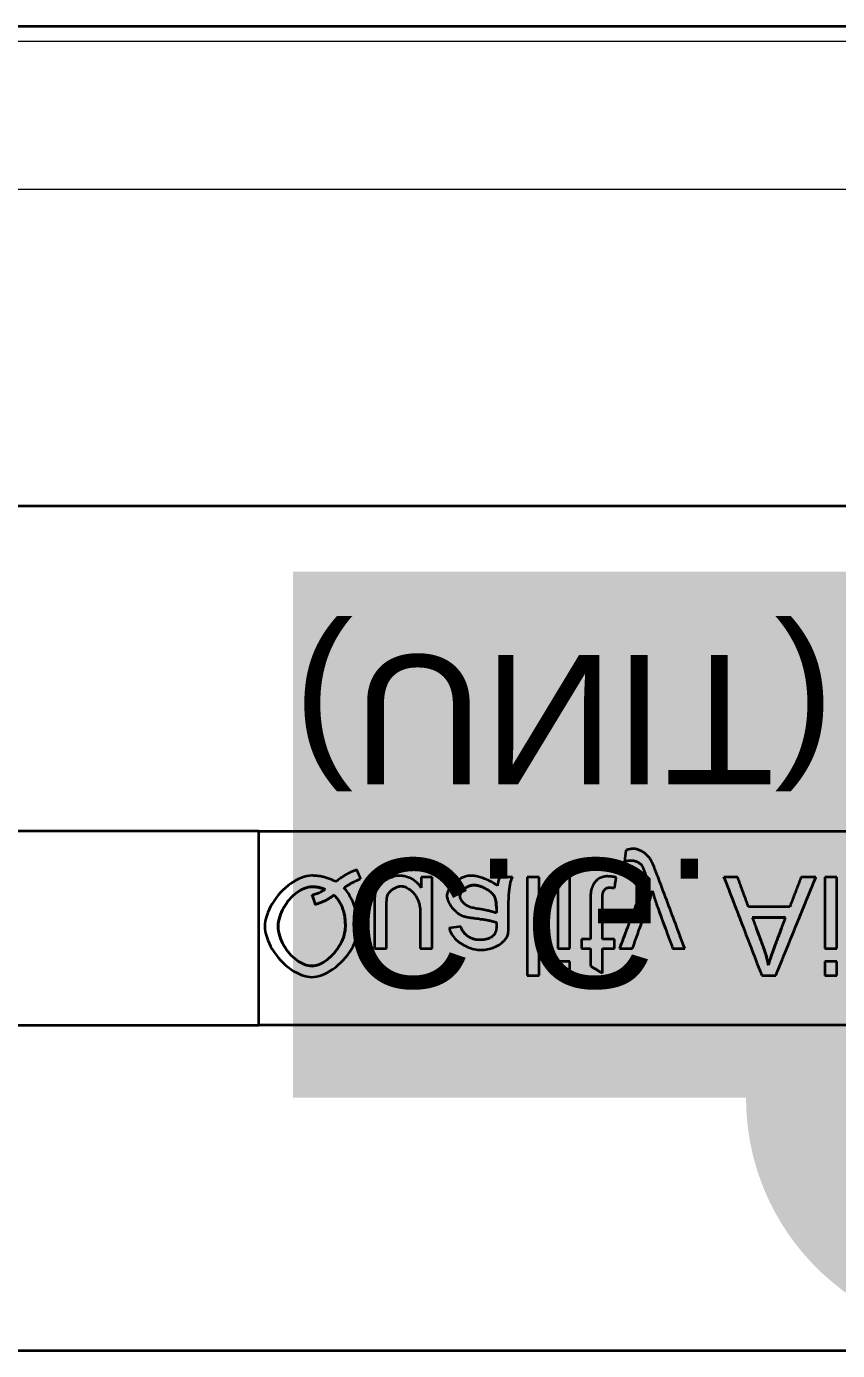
# Model space of a CAD drawing. Extents: x 39751 to 116307, y -36149 to -14965.
# Drawn here: x 54161.4 to 54271.2, y -20686.5 to -20507.3 of the extents above; entities that cross this region are included whole.
import ezdxf

# ---------------------------------------------------------------- set-up
doc = ezdxf.new("R2010")
doc.units = 0
doc.header["$LTSCALE"] = 1500
for name, color, linetype, lineweight in [('Hatch', 7, 'Continuous', 13), ('Hidden Edges(Atlas Copco)', 7, 'Continuous', 13), ('Symbols(Atlas Copco)', 7, 'Continuous', 13), ('Visible Edges(Atlas Copco)', 7, 'Continuous', 35)]:
    doc.layers.add(name, color=color, linetype=linetype, lineweight=lineweight)
doc.styles.add('Atlas Copco 3.5mm', font='arial.ttf')

# ---------------------------------------------------------------- blocks, each defined once
blk = doc.blocks.new('A$C58483152')
at = {"layer": 'Hatch'}
h = blk.add_hatch(color=7, dxfattribs=at)
edge = h.paths.add_edge_path()
edge.add_line((776.13, 516.5), (776.13, 555.21))
edge.add_line((776.13, 555.21), (682.31, 555.21))
edge.add_line((682.31, 555.21), (682.31, 484))
edge.add_line((682.31, 484), (743.63, 484))
edge.add_arc((776.13, 484), 32.5, 180, 90)
at = {"layer": 'Hidden Edges(Atlas Copco)'}
for p, q in [((235.6, 627), (1055.6, 627)), ((493.1, 607), (763.1, 607))]:
    blk.add_line(p, q, dxfattribs=at)
at = {"layer": 'Visible Edges(Atlas Copco)'}
for p, q in [((1009.18, 629), (282.02, 629)), ((562.28, 564.1), (844.68, 564.1)), ((677.68, 520.09), (562.28, 520.09)), ((677.68, 493.82), (677.68, 520.09)), ((677.68, 520.09), (844.68, 520.09)), ((727.18, 515.99), (727.18, 515.99)), ((691.45, 513.65), (691.45, 513.65)), ((701.12, 513.85), (699.66, 513.85)), ((699.66, 513.85), (699.66, 512.43)), ((701.12, 504.22), (701.12, 513.85)), ((712, 513.85), (710.3, 513.85)), ((712, 513.84), (712, 513.85)), ((715.61, 513.85), (713.98, 513.85)), ((713.98, 513.85), (713.98, 500.57)), ((715.61, 500.57), (715.61, 513.85)), ((719.79, 513.85), (718.15, 513.85)), ((718.15, 513.85), (718.15, 504.22)), ((719.79, 504.22), (719.79, 513.85)), ((726.06, 513.83), (726.06, 513.84)), ((742.5, 513.85), (740.64, 513.85)), ((740.64, 513.84), (740.64, 513.85)), ((753.09, 513.85), (751.08, 513.85)), ((753.09, 513.84), (753.09, 513.85)), ((755.93, 513.85), (754.29, 513.85)), ((754.29, 513.85), (754.29, 504.22)), ((755.93, 504.22), (755.93, 513.85)), ((684.89, 511.45), (684.89, 511.45)), ((687.83, 511.44), (687.83, 511.44)), ((703.13, 511.31), (703.13, 511.31)), ((722.56, 511.04), (722.56, 505.49)), ((724.2, 505.49), (724.2, 511.13)), ((725.83, 512.39), (725.83, 512.39)), ((730.96, 512), (730.96, 512)), ((685.32, 510.18), (685.32, 510.18)), ((693.32, 510.19), (693.32, 504.22)), ((694.95, 504.22), (694.95, 509.56)), ((699.49, 509.38), (699.49, 504.22)), ((709.83, 509.62), (709.83, 509.62)), ((711.48, 507.65), (711.48, 509.83)), ((749.54, 509.84), (743.96, 509.84)), ((705.02, 507.19), (703.41, 506.98)), ((709.83, 507.75), (709.83, 507.75)), ((744.47, 508.41), (748.99, 508.41)), ((748.99, 508.41), (744.47, 508.41)), ((722.56, 505.49), (721.36, 505.49)), ((721.36, 505.49), (721.36, 504.22)), ((722.56, 505.49), (721.36, 505.49)), ((721.36, 505.49), (721.36, 505.49)), ((725.83, 505.49), (724.2, 505.49)), ((725.83, 505.49), (724.2, 505.49)), ((725.83, 504.22), (725.83, 505.49)), ((725.83, 505.49), (725.83, 505.49)), ((693.32, 504.22), (694.95, 504.22)), ((699.49, 504.22), (701.12, 504.22)), ((718.15, 504.22), (719.79, 504.22)), ((721.36, 504.22), (722.56, 504.22)), ((722.56, 504.22), (722.56, 501.84)), ((724.2, 504.22), (725.83, 504.22)), ((724.2, 500.87), (724.2, 504.22)), ((726.5, 504.22), (728.26, 504.22)), ((726.5, 504.22), (726.5, 504.22)), ((733.69, 504.22), (735.33, 504.22)), ((735.33, 504.22), (735.33, 504.22)), ((754.29, 504.22), (755.93, 504.22)), ((719.79, 502.44), (718.15, 502.44)), ((719.79, 502.44), (718.15, 502.44)), ((718.15, 502.44), (718.15, 500.57)), ((718.15, 502.44), (718.15, 502.44)), ((719.79, 500.57), (719.79, 502.44)), ((719.79, 502.44), (719.79, 502.44)), ((746.66, 501.97), (746.66, 501.97)), ((755.93, 502.44), (754.29, 502.44)), ((755.93, 502.44), (754.29, 502.44)), ((754.29, 502.44), (754.29, 500.57)), ((754.29, 502.44), (754.29, 502.44)), ((755.93, 500.57), (755.93, 502.44)), ((755.93, 502.44), (755.93, 502.44)), ((713.98, 500.57), (715.61, 500.57)), ((718.15, 500.57), (719.79, 500.57)), ((745.75, 500.57), (747.65, 500.57)), ((754.29, 500.57), (755.93, 500.57)), ((562.28, 493.82), (677.68, 493.82)), ((844.68, 493.82), (677.68, 493.82)), ((562.28, 449.8), (844.68, 449.8))]:
    blk.add_line(p, q, dxfattribs=at)
at = {"layer": 'Visible Edges(Atlas Copco)', "flags": 128}
for points in [[(727.36, 517.5), (727.35, 517.44), (727.34, 517.38), (727.34, 517.31), (727.33, 517.25), (727.32, 517.19), (727.31, 517.13), (727.31, 517.06), (727.3, 517), (727.29, 516.94), (727.28, 516.87), (727.27, 516.81), (727.27, 516.75), (727.26, 516.69), (727.25, 516.62), (727.24, 516.56), (727.24, 516.5), (727.23, 516.43), (727.22, 516.37), (727.21, 516.31), (727.21, 516.25), (727.2, 516.18), (727.19, 516.12), (727.18, 516.06), (727.18, 515.99)], [(727.18, 515.99), (727.22, 516), (727.26, 516.01), (727.31, 516.03), (727.35, 516.04), (727.39, 516.04), (727.44, 516.05), (727.48, 516.06), (727.52, 516.07), (727.56, 516.08), (727.6, 516.08), (727.64, 516.09), (727.68, 516.1), (727.72, 516.1), (727.75, 516.11), (727.79, 516.11), (727.83, 516.12), (727.87, 516.12), (727.9, 516.12), (727.94, 516.13), (727.97, 516.13), (728.01, 516.13), (728.04, 516.13), (728.08, 516.13), (728.11, 516.13)], [(727.18, 515.99), (727.22, 516.01), (727.26, 516.02), (727.31, 516.03), (727.35, 516.04), (727.39, 516.05), (727.44, 516.06), (727.48, 516.06), (727.52, 516.07), (727.56, 516.08), (727.6, 516.09), (727.64, 516.09), (727.68, 516.1), (727.72, 516.1), (727.75, 516.11), (727.79, 516.11), (727.83, 516.12), (727.87, 516.12), (727.9, 516.13), (727.94, 516.13), (727.97, 516.13), (728.01, 516.13), (728.04, 516.13), (728.08, 516.13), (728.11, 516.13)], [(728.41, 517.7), (728.37, 517.7), (728.33, 517.7), (728.29, 517.7), (728.25, 517.7), (728.21, 517.69), (728.17, 517.69), (728.13, 517.68), (728.08, 517.68), (728.04, 517.67), (728, 517.67), (727.95, 517.66), (727.91, 517.65), (727.87, 517.64), (727.82, 517.63), (727.78, 517.62), (727.73, 517.61), (727.69, 517.6), (727.64, 517.59), (727.59, 517.58), (727.55, 517.56), (727.5, 517.55), (727.45, 517.53), (727.41, 517.52), (727.36, 517.5)], [(728.11, 516.13), (728.18, 516.13), (728.25, 516.13), (728.32, 516.12), (728.39, 516.1), (728.46, 516.09), (728.53, 516.07), (728.6, 516.05), (728.67, 516.03), (728.74, 516), (728.81, 515.97), (728.87, 515.94), (728.94, 515.91), (729, 515.88), (729.06, 515.84), (729.12, 515.81), (729.18, 515.77), (729.23, 515.73), (729.28, 515.69), (729.33, 515.65), (729.38, 515.61), (729.42, 515.57), (729.46, 515.53), (729.49, 515.49), (729.52, 515.45)], [(728.11, 516.13), (728.18, 516.13), (728.25, 516.13), (728.32, 516.12), (728.39, 516.11), (728.46, 516.09), (728.53, 516.07), (728.6, 516.05), (728.67, 516.03), (728.74, 516), (728.81, 515.98), (728.87, 515.95), (728.94, 515.91), (729, 515.88), (729.06, 515.85), (729.12, 515.81), (729.18, 515.77), (729.23, 515.73), (729.28, 515.69), (729.33, 515.66), (729.38, 515.61), (729.42, 515.57), (729.46, 515.53), (729.49, 515.49), (729.52, 515.45)], [(730.75, 516.17), (730.7, 516.27), (730.63, 516.37), (730.56, 516.47), (730.48, 516.56), (730.4, 516.66), (730.31, 516.75), (730.22, 516.84), (730.13, 516.92), (730.03, 517), (729.93, 517.09), (729.82, 517.16), (729.71, 517.23), (729.6, 517.3), (729.49, 517.37), (729.38, 517.43), (729.27, 517.48), (729.16, 517.53), (729.05, 517.57), (728.94, 517.61), (728.83, 517.64), (728.72, 517.67), (728.61, 517.69), (728.51, 517.7), (728.41, 517.7)], [(731.67, 514.02), (731.62, 514.15), (731.57, 514.27), (731.52, 514.39), (731.48, 514.51), (731.43, 514.63), (731.39, 514.74), (731.35, 514.85), (731.3, 514.95), (731.26, 515.06), (731.22, 515.15), (731.18, 515.25), (731.14, 515.34), (731.11, 515.43), (731.07, 515.51), (731.03, 515.59), (731, 515.67), (730.97, 515.75), (730.93, 515.82), (730.9, 515.89), (730.87, 515.95), (730.84, 516.01), (730.81, 516.07), (730.78, 516.12), (730.75, 516.17)], [(690.94, 514.87), (690.82, 514.83), (690.7, 514.78), (690.58, 514.73), (690.46, 514.68), (690.34, 514.63), (690.22, 514.58), (690.1, 514.52), (689.98, 514.46), (689.86, 514.4), (689.74, 514.34), (689.63, 514.27), (689.51, 514.21), (689.39, 514.14), (689.27, 514.07), (689.15, 513.99), (689.03, 513.92), (688.91, 513.84), (688.79, 513.76), (688.67, 513.68), (688.55, 513.6), (688.43, 513.51), (688.32, 513.42), (688.2, 513.33), (688.08, 513.24)], [(691.45, 513.65), (691.43, 513.71), (691.41, 513.76), (691.39, 513.81), (691.37, 513.86), (691.34, 513.91), (691.32, 513.96), (691.3, 514.01), (691.28, 514.06), (691.26, 514.11), (691.24, 514.16), (691.22, 514.21), (691.19, 514.26), (691.17, 514.31), (691.15, 514.36), (691.13, 514.42), (691.11, 514.47), (691.09, 514.52), (691.06, 514.57), (691.04, 514.62), (691.02, 514.67), (691, 514.72), (690.98, 514.77), (690.96, 514.82), (690.94, 514.87)], [(729.52, 515.45), (729.53, 515.43), (729.54, 515.41), (729.56, 515.38), (729.57, 515.35), (729.59, 515.32), (729.61, 515.29), (729.62, 515.25), (729.64, 515.21), (729.66, 515.17), (729.68, 515.13), (729.7, 515.08), (729.72, 515.03), (729.74, 514.98), (729.76, 514.92), (729.78, 514.87), (729.81, 514.81), (729.83, 514.75), (729.85, 514.68), (729.88, 514.62), (729.9, 514.55), (729.93, 514.48), (729.96, 514.4), (729.99, 514.33), (730.01, 514.25)], [(729.52, 515.45), (729.53, 515.43), (729.54, 515.41), (729.56, 515.38), (729.57, 515.35), (729.59, 515.32), (729.61, 515.29), (729.62, 515.25), (729.64, 515.21), (729.66, 515.17), (729.68, 515.13), (729.7, 515.08), (729.72, 515.03), (729.74, 514.98), (729.76, 514.93), (729.78, 514.87), (729.81, 514.81), (729.83, 514.75), (729.85, 514.69), (729.88, 514.62), (729.9, 514.55), (729.93, 514.48), (729.96, 514.4), (729.99, 514.33), (730.01, 514.25)], [(684.81, 514.07), (684.5, 514.05), (684.17, 514), (683.82, 513.91), (683.46, 513.79), (683.1, 513.63), (682.73, 513.45), (682.36, 513.23), (681.99, 512.99), (681.63, 512.72), (681.27, 512.43), (680.93, 512.11), (680.6, 511.77), (680.29, 511.42), (680, 511.05), (679.72, 510.67), (679.47, 510.27), (679.25, 509.88), (679.05, 509.48), (678.88, 509.08), (678.74, 508.68), (678.62, 508.29), (678.54, 507.91), (678.49, 507.55), (678.48, 507.21)], [(684.85, 512.57), (684.6, 512.55), (684.34, 512.51), (684.08, 512.44), (683.82, 512.35), (683.56, 512.23), (683.3, 512.09), (683.04, 511.93), (682.78, 511.75), (682.53, 511.55), (682.29, 511.34), (682.05, 511.11), (681.82, 510.86), (681.61, 510.6), (681.4, 510.32), (681.21, 510.04), (681.03, 509.75), (680.87, 509.44), (680.72, 509.14), (680.6, 508.82), (680.49, 508.5), (680.41, 508.18), (680.34, 507.85), (680.3, 507.53), (680.29, 507.2)], [(680.29, 507.2), (680.3, 507.53), (680.34, 507.85), (680.41, 508.18), (680.49, 508.5), (680.6, 508.82), (680.72, 509.13), (680.87, 509.44), (681.03, 509.75), (681.21, 510.04), (681.4, 510.32), (681.61, 510.6), (681.82, 510.86), (682.05, 511.1), (682.29, 511.34), (682.53, 511.55), (682.78, 511.75), (683.04, 511.93), (683.3, 512.09), (683.56, 512.23), (683.82, 512.35), (684.08, 512.44), (684.34, 512.51), (684.6, 512.55), (684.85, 512.56)], [(688.08, 513.24), (687.95, 513.31), (687.83, 513.37), (687.7, 513.43), (687.58, 513.49), (687.45, 513.55), (687.32, 513.6), (687.19, 513.65), (687.06, 513.7), (686.92, 513.74), (686.79, 513.79), (686.66, 513.82), (686.52, 513.86), (686.38, 513.89), (686.25, 513.92), (686.11, 513.95), (685.97, 513.98), (685.83, 514), (685.69, 514.02), (685.54, 514.03), (685.4, 514.04), (685.25, 514.05), (685.11, 514.06), (684.96, 514.07), (684.81, 514.07)], [(686.64, 512.21), (686.57, 512.24), (686.5, 512.27), (686.43, 512.3), (686.35, 512.32), (686.28, 512.34), (686.21, 512.37), (686.14, 512.39), (686.07, 512.41), (685.99, 512.43), (685.92, 512.45), (685.84, 512.46), (685.77, 512.48), (685.7, 512.49), (685.62, 512.5), (685.55, 512.52), (685.47, 512.53), (685.39, 512.54), (685.32, 512.54), (685.24, 512.55), (685.16, 512.56), (685.09, 512.56), (685.01, 512.56), (684.93, 512.57), (684.85, 512.57)], [(684.85, 512.56), (684.93, 512.56), (685.01, 512.56), (685.09, 512.56), (685.16, 512.55), (685.24, 512.55), (685.32, 512.54), (685.39, 512.53), (685.47, 512.53), (685.55, 512.52), (685.62, 512.5), (685.7, 512.49), (685.77, 512.48), (685.84, 512.46), (685.92, 512.44), (685.99, 512.43), (686.06, 512.41), (686.14, 512.39), (686.21, 512.37), (686.28, 512.34), (686.35, 512.32), (686.42, 512.29), (686.5, 512.27), (686.57, 512.24), (686.64, 512.21)], [(689.19, 512.42), (689.29, 512.49), (689.4, 512.56), (689.5, 512.63), (689.6, 512.69), (689.7, 512.75), (689.79, 512.81), (689.89, 512.87), (689.99, 512.93), (690.09, 512.99), (690.18, 513.04), (690.28, 513.1), (690.37, 513.15), (690.46, 513.2), (690.56, 513.25), (690.65, 513.3), (690.74, 513.34), (690.83, 513.39), (690.92, 513.43), (691.01, 513.47), (691.1, 513.51), (691.19, 513.55), (691.28, 513.58), (691.37, 513.62), (691.45, 513.65)], [(689.19, 512.42), (689.29, 512.49), (689.4, 512.56), (689.5, 512.63), (689.6, 512.69), (689.69, 512.75), (689.79, 512.82), (689.89, 512.87), (689.99, 512.93), (690.08, 512.99), (690.18, 513.05), (690.28, 513.1), (690.37, 513.15), (690.46, 513.2), (690.56, 513.25), (690.65, 513.3), (690.74, 513.34), (690.83, 513.39), (690.92, 513.43), (691.01, 513.47), (691.1, 513.51), (691.19, 513.55), (691.28, 513.59), (691.37, 513.62), (691.45, 513.65)], [(696.61, 514.06), (696.46, 514.05), (696.31, 514.03), (696.14, 514), (695.96, 513.96), (695.79, 513.9), (695.61, 513.84), (695.42, 513.76), (695.24, 513.68), (695.07, 513.58), (694.89, 513.48), (694.72, 513.37), (694.56, 513.26), (694.41, 513.14), (694.26, 513.02), (694.13, 512.89), (694, 512.76), (693.89, 512.62), (693.78, 512.49), (693.69, 512.35), (693.61, 512.22), (693.55, 512.09), (693.49, 511.96), (693.45, 511.83), (693.42, 511.71)], [(695.05, 511.28), (695.07, 511.36), (695.11, 511.45), (695.15, 511.53), (695.19, 511.61), (695.25, 511.69), (695.31, 511.77), (695.37, 511.85), (695.44, 511.93), (695.52, 512), (695.6, 512.07), (695.69, 512.14), (695.77, 512.21), (695.86, 512.28), (695.96, 512.34), (696.06, 512.39), (696.15, 512.44), (696.25, 512.49), (696.35, 512.53), (696.45, 512.57), (696.55, 512.6), (696.65, 512.62), (696.75, 512.64), (696.84, 512.65), (696.94, 512.66)], [(695.05, 511.28), (695.07, 511.36), (695.11, 511.45), (695.15, 511.53), (695.19, 511.61), (695.25, 511.69), (695.31, 511.77), (695.37, 511.85), (695.44, 511.93), (695.52, 512), (695.6, 512.07), (695.69, 512.15), (695.77, 512.21), (695.86, 512.28), (695.96, 512.34), (696.06, 512.39), (696.15, 512.44), (696.25, 512.49), (696.35, 512.53), (696.45, 512.57), (696.55, 512.6), (696.65, 512.62), (696.75, 512.64), (696.84, 512.65), (696.94, 512.66)], [(699.66, 512.43), (699.57, 512.57), (699.47, 512.69), (699.37, 512.82), (699.27, 512.93), (699.16, 513.04), (699.05, 513.14), (698.94, 513.24), (698.82, 513.34), (698.71, 513.42), (698.59, 513.51), (698.46, 513.58), (698.34, 513.65), (698.21, 513.72), (698.08, 513.78), (697.94, 513.83), (697.81, 513.88), (697.67, 513.92), (697.53, 513.96), (697.38, 513.99), (697.23, 514.01), (697.08, 514.03), (696.93, 514.05), (696.77, 514.05), (696.61, 514.06)], [(696.94, 512.66), (697.06, 512.65), (697.2, 512.62), (697.34, 512.59), (697.49, 512.54), (697.65, 512.47), (697.8, 512.39), (697.95, 512.3), (698.11, 512.19), (698.26, 512.08), (698.4, 511.95), (698.54, 511.81), (698.67, 511.66), (698.8, 511.5), (698.92, 511.34), (699.02, 511.16), (699.12, 510.98), (699.21, 510.79), (699.28, 510.6), (699.35, 510.4), (699.4, 510.2), (699.44, 510), (699.47, 509.79), (699.49, 509.59), (699.49, 509.38)], [(696.94, 512.66), (697.06, 512.65), (697.2, 512.63), (697.34, 512.59), (697.49, 512.54), (697.65, 512.47), (697.8, 512.39), (697.95, 512.3), (698.11, 512.19), (698.26, 512.08), (698.4, 511.95), (698.54, 511.81), (698.67, 511.66), (698.8, 511.5), (698.92, 511.34), (699.02, 511.16), (699.12, 510.98), (699.21, 510.79), (699.28, 510.6), (699.35, 510.4), (699.4, 510.2), (699.44, 510), (699.47, 509.79), (699.49, 509.59), (699.49, 509.38)], [(706.43, 514.06), (706.23, 514.05), (706.03, 514.03), (705.83, 513.99), (705.63, 513.94), (705.43, 513.87), (705.24, 513.8), (705.05, 513.71), (704.86, 513.61), (704.68, 513.51), (704.51, 513.39), (704.34, 513.27), (704.18, 513.14), (704.03, 513), (703.89, 512.86), (703.75, 512.71), (703.63, 512.56), (703.52, 512.41), (703.42, 512.25), (703.34, 512.09), (703.26, 511.93), (703.21, 511.78), (703.17, 511.62), (703.14, 511.47), (703.13, 511.31)], [(704.87, 511.27), (704.88, 511.35), (704.89, 511.44), (704.92, 511.52), (704.95, 511.61), (704.99, 511.7), (705.04, 511.78), (705.1, 511.87), (705.16, 511.95), (705.24, 512.04), (705.31, 512.12), (705.4, 512.2), (705.49, 512.27), (705.58, 512.35), (705.68, 512.41), (705.78, 512.48), (705.89, 512.54), (705.99, 512.59), (706.11, 512.64), (706.22, 512.68), (706.34, 512.72), (706.45, 512.75), (706.57, 512.77), (706.69, 512.78), (706.81, 512.79)], [(706.81, 512.79), (706.69, 512.78), (706.57, 512.77), (706.45, 512.75), (706.34, 512.72), (706.22, 512.68), (706.11, 512.64), (705.99, 512.59), (705.88, 512.54), (705.78, 512.48), (705.68, 512.41), (705.58, 512.35), (705.48, 512.27), (705.4, 512.2), (705.31, 512.12), (705.24, 512.04), (705.16, 511.95), (705.1, 511.87), (705.04, 511.78), (704.99, 511.7), (704.95, 511.61), (704.92, 511.52), (704.89, 511.44), (704.88, 511.35), (704.87, 511.27)], [(709.97, 512.67), (709.86, 512.76), (709.73, 512.85), (709.6, 512.95), (709.46, 513.04), (709.32, 513.12), (709.17, 513.21), (709.02, 513.29), (708.86, 513.37), (708.7, 513.44), (708.54, 513.52), (708.38, 513.58), (708.22, 513.65), (708.06, 513.71), (707.89, 513.77), (707.73, 513.82), (707.57, 513.87), (707.41, 513.91), (707.26, 513.95), (707.11, 513.98), (706.96, 514.01), (706.82, 514.03), (706.68, 514.04), (706.55, 514.05), (706.43, 514.06)], [(706.81, 512.79), (706.93, 512.78), (707.06, 512.77), (707.19, 512.75), (707.32, 512.72), (707.45, 512.69), (707.59, 512.65), (707.73, 512.6), (707.87, 512.55), (708.01, 512.49), (708.14, 512.43), (708.28, 512.36), (708.41, 512.29), (708.54, 512.21), (708.67, 512.13), (708.79, 512.05), (708.91, 511.97), (709.02, 511.88), (709.12, 511.79), (709.22, 511.71), (709.31, 511.61), (709.39, 511.52), (709.46, 511.43), (709.52, 511.34), (709.57, 511.25)], [(709.57, 511.25), (709.52, 511.34), (709.46, 511.43), (709.39, 511.52), (709.31, 511.62), (709.22, 511.71), (709.12, 511.8), (709.02, 511.88), (708.91, 511.97), (708.79, 512.05), (708.67, 512.14), (708.54, 512.21), (708.41, 512.29), (708.28, 512.36), (708.14, 512.43), (708.01, 512.49), (707.87, 512.55), (707.73, 512.6), (707.59, 512.65), (707.45, 512.69), (707.32, 512.72), (707.19, 512.75), (707.06, 512.77), (706.93, 512.78), (706.81, 512.79)], [(710.3, 513.85), (710.28, 513.8), (710.26, 513.76), (710.24, 513.72), (710.22, 513.67), (710.2, 513.63), (710.18, 513.58), (710.17, 513.54), (710.15, 513.49), (710.13, 513.44), (710.12, 513.4), (710.1, 513.35), (710.09, 513.3), (710.08, 513.25), (710.06, 513.2), (710.05, 513.15), (710.04, 513.1), (710.03, 513.05), (710.02, 512.99), (710.01, 512.94), (710, 512.89), (709.99, 512.83), (709.99, 512.78), (709.98, 512.72), (709.97, 512.67)], [(711.48, 509.83), (711.48, 510.1), (711.49, 510.37), (711.49, 510.63), (711.5, 510.87), (711.51, 511.11), (711.52, 511.33), (711.53, 511.55), (711.55, 511.75), (711.57, 511.95), (711.59, 512.13), (711.61, 512.31), (711.63, 512.48), (711.65, 512.64), (711.68, 512.79), (711.7, 512.93), (711.73, 513.06), (711.76, 513.19), (711.79, 513.3), (711.82, 513.41), (711.86, 513.51), (711.89, 513.61), (711.93, 513.69), (711.96, 513.77), (712, 513.85)], [(711.48, 509.83), (711.48, 510.1), (711.49, 510.37), (711.49, 510.63), (711.5, 510.87), (711.51, 511.11), (711.52, 511.33), (711.53, 511.55), (711.55, 511.75), (711.57, 511.95), (711.59, 512.13), (711.61, 512.31), (711.63, 512.48), (711.65, 512.64), (711.68, 512.79), (711.7, 512.93), (711.73, 513.06), (711.76, 513.19), (711.79, 513.3), (711.82, 513.41), (711.86, 513.51), (711.89, 513.61), (711.93, 513.69), (711.96, 513.77), (712, 513.84)], [(724.82, 513.98), (724.68, 513.97), (724.53, 513.95), (724.38, 513.93), (724.23, 513.89), (724.09, 513.84), (723.94, 513.78), (723.81, 513.71), (723.67, 513.63), (723.54, 513.54), (723.42, 513.44), (723.31, 513.33), (723.2, 513.21), (723.1, 513.09), (723, 512.95), (722.92, 512.8), (722.84, 512.65), (722.78, 512.48), (722.72, 512.31), (722.67, 512.12), (722.63, 511.93), (722.6, 511.72), (722.58, 511.51), (722.57, 511.28), (722.56, 511.04)], [(726.06, 513.84), (726, 513.85), (725.95, 513.86), (725.89, 513.87), (725.84, 513.88), (725.78, 513.89), (725.73, 513.9), (725.67, 513.91), (725.62, 513.91), (725.56, 513.92), (725.51, 513.93), (725.46, 513.94), (725.41, 513.94), (725.36, 513.95), (725.31, 513.95), (725.25, 513.96), (725.2, 513.96), (725.16, 513.96), (725.11, 513.97), (725.06, 513.97), (725.01, 513.97), (724.96, 513.97), (724.92, 513.98), (724.87, 513.98), (724.82, 513.98)], [(725.83, 512.39), (725.84, 512.45), (725.85, 512.51), (725.86, 512.57), (725.87, 512.63), (725.88, 512.69), (725.89, 512.75), (725.9, 512.81), (725.91, 512.87), (725.92, 512.94), (725.92, 513), (725.93, 513.06), (725.94, 513.12), (725.95, 513.18), (725.96, 513.24), (725.97, 513.3), (725.98, 513.36), (725.99, 513.42), (726, 513.48), (726.01, 513.54), (726.02, 513.6), (726.03, 513.66), (726.04, 513.72), (726.05, 513.78), (726.06, 513.84)], [(725.83, 512.39), (725.84, 512.45), (725.85, 512.51), (725.86, 512.57), (725.87, 512.63), (725.88, 512.69), (725.89, 512.75), (725.9, 512.81), (725.91, 512.87), (725.92, 512.93), (725.92, 512.99), (725.93, 513.05), (725.94, 513.11), (725.95, 513.17), (725.96, 513.23), (725.97, 513.29), (725.98, 513.35), (725.99, 513.41), (726, 513.47), (726.01, 513.53), (726.02, 513.59), (726.03, 513.65), (726.04, 513.71), (726.05, 513.77), (726.06, 513.83)], [(730.16, 513.86), (730, 513.46), (729.85, 513.06), (729.7, 512.66), (729.55, 512.26), (729.39, 511.86), (729.24, 511.45), (729.09, 511.05), (728.94, 510.65), (728.78, 510.25), (728.63, 509.85), (728.48, 509.45), (728.33, 509.05), (728.17, 508.64), (728.02, 508.24), (727.87, 507.84), (727.72, 507.44), (727.56, 507.04), (727.41, 506.63), (727.26, 506.23), (727.11, 505.83), (726.95, 505.43), (726.8, 505.02), (726.65, 504.62), (726.5, 504.22)], [(730.01, 514.25), (730.02, 514.24), (730.02, 514.22), (730.03, 514.21), (730.03, 514.2), (730.03, 514.19), (730.04, 514.17), (730.04, 514.16), (730.05, 514.15), (730.05, 514.13), (730.06, 514.12), (730.06, 514.1), (730.07, 514.08), (730.08, 514.07), (730.08, 514.05), (730.09, 514.03), (730.1, 514.01), (730.1, 514), (730.11, 513.98), (730.12, 513.96), (730.12, 513.94), (730.13, 513.92), (730.14, 513.9), (730.15, 513.88), (730.16, 513.86)], [(730.01, 514.25), (730.02, 514.24), (730.02, 514.23), (730.03, 514.21), (730.03, 514.2), (730.03, 514.19), (730.04, 514.17), (730.04, 514.16), (730.05, 514.15), (730.05, 514.13), (730.06, 514.12), (730.06, 514.1), (730.07, 514.08), (730.08, 514.07), (730.08, 514.05), (730.09, 514.03), (730.1, 514.02), (730.1, 514), (730.11, 513.98), (730.12, 513.96), (730.12, 513.94), (730.13, 513.92), (730.14, 513.9), (730.15, 513.88), (730.16, 513.86)], [(735.33, 504.22), (735.17, 504.63), (735.02, 505.04), (734.87, 505.45), (734.72, 505.86), (734.56, 506.26), (734.41, 506.67), (734.26, 507.08), (734.11, 507.49), (733.95, 507.9), (733.8, 508.31), (733.65, 508.72), (733.5, 509.13), (733.34, 509.54), (733.19, 509.94), (733.04, 510.35), (732.89, 510.76), (732.73, 511.17), (732.58, 511.58), (732.43, 511.98), (732.28, 512.39), (732.12, 512.8), (731.97, 513.2), (731.82, 513.61), (731.67, 514.02)], [(740.64, 513.85), (740.85, 513.3), (741.06, 512.74), (741.28, 512.19), (741.49, 511.64), (741.7, 511.09), (741.92, 510.53), (742.13, 509.98), (742.34, 509.43), (742.55, 508.87), (742.77, 508.32), (742.98, 507.77), (743.19, 507.21), (743.41, 506.66), (743.62, 506.1), (743.83, 505.55), (744.04, 504.99), (744.26, 504.44), (744.47, 503.89), (744.68, 503.33), (744.9, 502.78), (745.11, 502.23), (745.32, 501.68), (745.53, 501.12), (745.75, 500.57)], [(740.64, 513.84), (740.75, 513.56), (740.86, 513.27), (740.97, 512.99), (741.08, 512.7), (741.19, 512.41), (741.3, 512.13), (741.41, 511.84), (741.52, 511.55), (741.63, 511.27), (741.74, 510.98), (741.85, 510.69), (741.97, 510.4), (742.08, 510.12), (742.19, 509.83), (742.3, 509.54), (742.41, 509.26), (742.52, 508.97), (742.63, 508.68), (742.74, 508.39), (742.85, 508.1), (742.96, 507.82), (743.07, 507.53), (743.18, 507.24), (743.29, 506.95)], [(743.96, 509.84), (743.9, 510), (743.84, 510.17), (743.78, 510.34), (743.72, 510.51), (743.66, 510.67), (743.6, 510.84), (743.54, 511.01), (743.48, 511.18), (743.42, 511.34), (743.35, 511.51), (743.29, 511.68), (743.23, 511.84), (743.17, 512.01), (743.11, 512.18), (743.05, 512.34), (742.99, 512.51), (742.93, 512.68), (742.87, 512.85), (742.81, 513.01), (742.75, 513.18), (742.69, 513.35), (742.63, 513.51), (742.56, 513.68), (742.5, 513.85)], [(747.65, 500.57), (747.88, 501.12), (748.11, 501.68), (748.33, 502.23), (748.56, 502.78), (748.79, 503.33), (749.01, 503.89), (749.24, 504.44), (749.46, 504.99), (749.69, 505.55), (749.92, 506.1), (750.14, 506.66), (750.37, 507.21), (750.6, 507.77), (750.82, 508.32), (751.05, 508.87), (751.28, 509.43), (751.5, 509.98), (751.73, 510.53), (751.95, 511.09), (752.18, 511.64), (752.41, 512.19), (752.63, 512.74), (752.86, 513.3), (753.09, 513.85)], [(751.08, 513.85), (751.02, 513.68), (750.95, 513.51), (750.89, 513.35), (750.82, 513.18), (750.76, 513.01), (750.69, 512.85), (750.63, 512.68), (750.57, 512.51), (750.5, 512.34), (750.44, 512.18), (750.37, 512.01), (750.31, 511.84), (750.24, 511.68), (750.18, 511.51), (750.12, 511.34), (750.05, 511.18), (749.99, 511.01), (749.92, 510.84), (749.86, 510.67), (749.8, 510.51), (749.73, 510.34), (749.67, 510.17), (749.6, 510), (749.54, 509.84)], [(750.26, 506.95), (750.38, 507.24), (750.5, 507.53), (750.62, 507.82), (750.73, 508.1), (750.85, 508.39), (750.97, 508.68), (751.09, 508.97), (751.21, 509.26), (751.32, 509.54), (751.44, 509.83), (751.56, 510.12), (751.68, 510.4), (751.79, 510.69), (751.91, 510.98), (752.03, 511.27), (752.15, 511.55), (752.26, 511.84), (752.38, 512.13), (752.5, 512.41), (752.62, 512.7), (752.73, 512.99), (752.85, 513.27), (752.97, 513.56), (753.09, 513.84)], [(684.89, 511.45), (684.97, 511.47), (685.05, 511.49), (685.12, 511.52), (685.2, 511.54), (685.27, 511.56), (685.34, 511.59), (685.42, 511.61), (685.49, 511.64), (685.57, 511.67), (685.64, 511.69), (685.71, 511.72), (685.79, 511.76), (685.86, 511.79), (685.93, 511.82), (686, 511.85), (686.07, 511.89), (686.15, 511.93), (686.22, 511.96), (686.29, 512), (686.36, 512.04), (686.43, 512.08), (686.5, 512.13), (686.57, 512.17), (686.64, 512.21)], [(684.89, 511.45), (684.91, 511.4), (684.93, 511.35), (684.95, 511.29), (684.96, 511.24), (684.98, 511.19), (685, 511.14), (685.02, 511.08), (685.04, 511.03), (685.05, 510.98), (685.07, 510.92), (685.09, 510.87), (685.11, 510.82), (685.12, 510.76), (685.14, 510.71), (685.16, 510.66), (685.18, 510.6), (685.2, 510.55), (685.21, 510.5), (685.23, 510.45), (685.25, 510.39), (685.27, 510.34), (685.28, 510.29), (685.3, 510.23), (685.32, 510.18)], [(685.32, 510.18), (685.3, 510.23), (685.28, 510.29), (685.27, 510.34), (685.25, 510.39), (685.23, 510.45), (685.21, 510.5), (685.2, 510.55), (685.18, 510.61), (685.16, 510.66), (685.14, 510.71), (685.12, 510.76), (685.11, 510.82), (685.09, 510.87), (685.07, 510.92), (685.05, 510.98), (685.04, 511.03), (685.02, 511.08), (685, 511.14), (684.98, 511.19), (684.96, 511.24), (684.95, 511.3), (684.93, 511.35), (684.91, 511.4), (684.89, 511.45)], [(685.32, 510.18), (685.45, 510.22), (685.57, 510.25), (685.69, 510.29), (685.81, 510.33), (685.93, 510.37), (686.05, 510.42), (686.16, 510.46), (686.27, 510.51), (686.39, 510.56), (686.5, 510.61), (686.6, 510.66), (686.71, 510.71), (686.81, 510.76), (686.91, 510.82), (687.01, 510.87), (687.11, 510.93), (687.21, 510.99), (687.3, 511.05), (687.4, 511.11), (687.49, 511.18), (687.58, 511.24), (687.66, 511.31), (687.75, 511.37), (687.83, 511.44)], [(687.83, 511.44), (687.75, 511.38), (687.66, 511.31), (687.58, 511.24), (687.49, 511.18), (687.4, 511.11), (687.3, 511.05), (687.21, 510.99), (687.11, 510.93), (687.01, 510.87), (686.91, 510.82), (686.81, 510.76), (686.71, 510.71), (686.6, 510.66), (686.5, 510.61), (686.39, 510.56), (686.27, 510.51), (686.16, 510.46), (686.05, 510.42), (685.93, 510.38), (685.81, 510.33), (685.69, 510.29), (685.57, 510.25), (685.45, 510.22), (685.32, 510.18)], [(687.83, 511.44), (687.96, 511.32), (688.08, 511.2), (688.2, 511.07), (688.31, 510.94), (688.41, 510.8), (688.51, 510.65), (688.61, 510.5), (688.7, 510.35), (688.78, 510.19), (688.86, 510.02), (688.93, 509.86), (689, 509.68), (689.06, 509.5), (689.12, 509.32), (689.17, 509.13), (689.21, 508.93), (689.25, 508.73), (689.29, 508.53), (689.32, 508.32), (689.34, 508.11), (689.36, 507.89), (689.37, 507.66), (689.38, 507.44), (689.38, 507.2)], [(689.38, 507.2), (689.38, 507.44), (689.37, 507.66), (689.36, 507.89), (689.34, 508.11), (689.32, 508.32), (689.29, 508.53), (689.25, 508.74), (689.21, 508.93), (689.17, 509.13), (689.12, 509.32), (689.06, 509.5), (689, 509.68), (688.93, 509.86), (688.86, 510.03), (688.78, 510.19), (688.7, 510.35), (688.61, 510.5), (688.51, 510.65), (688.41, 510.8), (688.31, 510.94), (688.2, 511.07), (688.08, 511.2), (687.96, 511.33), (687.83, 511.44)], [(691.2, 507.2), (691.19, 507.41), (691.18, 507.63), (691.15, 507.86), (691.12, 508.09), (691.08, 508.33), (691.03, 508.57), (690.97, 508.82), (690.9, 509.07), (690.83, 509.32), (690.75, 509.57), (690.67, 509.82), (690.58, 510.07), (690.48, 510.31), (690.38, 510.55), (690.27, 510.78), (690.16, 511.01), (690.05, 511.22), (689.93, 511.43), (689.81, 511.63), (689.69, 511.82), (689.57, 511.99), (689.44, 512.15), (689.32, 512.29), (689.19, 512.42)], [(693.42, 511.71), (693.41, 511.67), (693.4, 511.62), (693.4, 511.58), (693.39, 511.53), (693.38, 511.48), (693.37, 511.43), (693.37, 511.38), (693.36, 511.33), (693.36, 511.27), (693.35, 511.21), (693.35, 511.15), (693.34, 511.09), (693.34, 511.03), (693.34, 510.96), (693.33, 510.89), (693.33, 510.82), (693.33, 510.75), (693.32, 510.68), (693.32, 510.6), (693.32, 510.52), (693.32, 510.44), (693.32, 510.36), (693.32, 510.28), (693.32, 510.19)], [(694.95, 509.56), (694.95, 509.67), (694.95, 509.77), (694.95, 509.87), (694.95, 509.96), (694.95, 510.06), (694.96, 510.15), (694.96, 510.24), (694.96, 510.32), (694.96, 510.4), (694.97, 510.48), (694.97, 510.56), (694.98, 510.63), (694.98, 510.7), (694.98, 510.77), (694.99, 510.83), (694.99, 510.89), (695, 510.95), (695.01, 511.01), (695.01, 511.06), (695.02, 511.11), (695.03, 511.16), (695.04, 511.2), (695.04, 511.24), (695.05, 511.28)], [(694.95, 509.56), (694.95, 509.67), (694.95, 509.77), (694.95, 509.87), (694.95, 509.96), (694.95, 510.06), (694.96, 510.15), (694.96, 510.24), (694.96, 510.32), (694.96, 510.4), (694.97, 510.48), (694.97, 510.56), (694.98, 510.63), (694.98, 510.7), (694.98, 510.77), (694.99, 510.83), (694.99, 510.89), (695, 510.95), (695.01, 511.01), (695.01, 511.06), (695.02, 511.11), (695.03, 511.16), (695.04, 511.2), (695.04, 511.24), (695.05, 511.28)], [(703.13, 511.31), (703.14, 511.19), (703.16, 511.06), (703.19, 510.92), (703.23, 510.78), (703.29, 510.64), (703.36, 510.49), (703.43, 510.34), (703.52, 510.19), (703.61, 510.04), (703.72, 509.9), (703.82, 509.75), (703.94, 509.62), (704.06, 509.48), (704.19, 509.36), (704.32, 509.24), (704.45, 509.12), (704.58, 509.02), (704.72, 508.92), (704.85, 508.84), (704.98, 508.76), (705.11, 508.69), (705.24, 508.64), (705.36, 508.59), (705.47, 508.56)], [(703.13, 511.31), (703.14, 511.19), (703.16, 511.06), (703.19, 510.92), (703.23, 510.78), (703.29, 510.64), (703.36, 510.49), (703.43, 510.34), (703.52, 510.19), (703.61, 510.04), (703.72, 509.9), (703.82, 509.75), (703.94, 509.62), (704.06, 509.48), (704.19, 509.36), (704.32, 509.24), (704.45, 509.12), (704.58, 509.02), (704.72, 508.92), (704.85, 508.84), (704.98, 508.76), (705.11, 508.7), (705.24, 508.64), (705.36, 508.59), (705.47, 508.56)], [(704.87, 511.27), (704.88, 511.2), (704.89, 511.12), (704.92, 511.04), (704.95, 510.95), (704.99, 510.87), (705.04, 510.78), (705.1, 510.69), (705.16, 510.61), (705.24, 510.52), (705.32, 510.43), (705.41, 510.35), (705.51, 510.27), (705.62, 510.2), (705.73, 510.12), (705.85, 510.05), (705.97, 509.99), (706.1, 509.93), (706.24, 509.87), (706.38, 509.82), (706.53, 509.78), (706.69, 509.74), (706.85, 509.7), (707.01, 509.67), (707.18, 509.64)], [(709.57, 511.25), (709.59, 511.2), (709.61, 511.16), (709.63, 511.1), (709.65, 511.05), (709.67, 511), (709.68, 510.94), (709.7, 510.88), (709.71, 510.82), (709.73, 510.76), (709.74, 510.7), (709.75, 510.63), (709.77, 510.57), (709.78, 510.5), (709.79, 510.43), (709.79, 510.35), (709.8, 510.28), (709.81, 510.2), (709.81, 510.13), (709.82, 510.05), (709.82, 509.97), (709.83, 509.88), (709.83, 509.8), (709.83, 509.71), (709.83, 509.62)], [(709.83, 509.62), (709.83, 509.71), (709.83, 509.8), (709.83, 509.88), (709.82, 509.97), (709.82, 510.05), (709.81, 510.13), (709.81, 510.21), (709.8, 510.28), (709.79, 510.36), (709.79, 510.43), (709.78, 510.5), (709.77, 510.57), (709.75, 510.63), (709.74, 510.7), (709.73, 510.76), (709.71, 510.82), (709.7, 510.88), (709.68, 510.94), (709.67, 511), (709.65, 511.05), (709.63, 511.11), (709.61, 511.16), (709.59, 511.21), (709.57, 511.25)], [(724.2, 511.13), (724.2, 511.24), (724.2, 511.35), (724.21, 511.45), (724.22, 511.55), (724.24, 511.64), (724.26, 511.73), (724.29, 511.81), (724.31, 511.88), (724.34, 511.95), (724.38, 512.02), (724.42, 512.08), (724.46, 512.13), (724.5, 512.19), (724.55, 512.23), (724.6, 512.28), (724.65, 512.32), (724.7, 512.35), (724.76, 512.38), (724.82, 512.41), (724.88, 512.43), (724.94, 512.44), (725, 512.45), (725.06, 512.46), (725.12, 512.46)], [(724.2, 511.13), (724.2, 511.24), (724.2, 511.35), (724.21, 511.45), (724.22, 511.55), (724.24, 511.64), (724.26, 511.73), (724.29, 511.81), (724.31, 511.88), (724.34, 511.95), (724.38, 512.02), (724.42, 512.08), (724.46, 512.14), (724.5, 512.19), (724.55, 512.23), (724.6, 512.28), (724.65, 512.32), (724.7, 512.35), (724.76, 512.38), (724.82, 512.41), (724.88, 512.43), (724.94, 512.44), (725, 512.46), (725.06, 512.46), (725.12, 512.46)], [(725.12, 512.46), (725.14, 512.46), (725.16, 512.46), (725.19, 512.46), (725.21, 512.46), (725.24, 512.46), (725.26, 512.46), (725.29, 512.46), (725.31, 512.46), (725.34, 512.45), (725.37, 512.45), (725.4, 512.45), (725.43, 512.45), (725.46, 512.44), (725.49, 512.44), (725.52, 512.44), (725.55, 512.43), (725.58, 512.43), (725.62, 512.42), (725.65, 512.42), (725.68, 512.41), (725.72, 512.41), (725.75, 512.4), (725.79, 512.4), (725.83, 512.39)], [(725.12, 512.46), (725.14, 512.46), (725.16, 512.46), (725.19, 512.46), (725.21, 512.46), (725.24, 512.46), (725.26, 512.46), (725.29, 512.46), (725.31, 512.46), (725.34, 512.45), (725.37, 512.45), (725.4, 512.45), (725.43, 512.45), (725.46, 512.44), (725.49, 512.44), (725.52, 512.44), (725.55, 512.43), (725.58, 512.43), (725.62, 512.43), (725.65, 512.42), (725.68, 512.42), (725.72, 512.41), (725.75, 512.41), (725.79, 512.4), (725.83, 512.39)], [(730.26, 509.78), (730.29, 509.87), (730.32, 509.96), (730.36, 510.05), (730.39, 510.14), (730.42, 510.23), (730.45, 510.32), (730.48, 510.41), (730.51, 510.5), (730.54, 510.59), (730.57, 510.68), (730.6, 510.77), (730.63, 510.87), (730.66, 510.96), (730.69, 511.05), (730.72, 511.14), (730.74, 511.24), (730.77, 511.33), (730.8, 511.43), (730.83, 511.52), (730.85, 511.62), (730.88, 511.71), (730.91, 511.81), (730.93, 511.9), (730.96, 512)], [(730.26, 509.79), (730.29, 509.87), (730.32, 509.96), (730.36, 510.05), (730.39, 510.14), (730.42, 510.23), (730.45, 510.32), (730.48, 510.41), (730.51, 510.5), (730.54, 510.59), (730.57, 510.68), (730.6, 510.77), (730.63, 510.87), (730.66, 510.96), (730.69, 511.05), (730.72, 511.14), (730.74, 511.24), (730.77, 511.33), (730.8, 511.43), (730.83, 511.52), (730.85, 511.62), (730.88, 511.71), (730.91, 511.81), (730.93, 511.9), (730.96, 512)], [(730.96, 512), (730.98, 511.91), (731.01, 511.82), (731.03, 511.73), (731.05, 511.64), (731.08, 511.55), (731.11, 511.46), (731.13, 511.36), (731.16, 511.27), (731.19, 511.18), (731.21, 511.09), (731.24, 511), (731.27, 510.91), (731.3, 510.82), (731.33, 510.73), (731.36, 510.64), (731.39, 510.55), (731.42, 510.46), (731.45, 510.37), (731.48, 510.28), (731.51, 510.19), (731.54, 510.1), (731.57, 510.01), (731.6, 509.92), (731.64, 509.84)], [(730.96, 512), (730.98, 511.91), (731.01, 511.82), (731.03, 511.73), (731.05, 511.64), (731.08, 511.55), (731.11, 511.46), (731.13, 511.37), (731.16, 511.28), (731.19, 511.18), (731.21, 511.09), (731.24, 511), (731.27, 510.91), (731.3, 510.82), (731.33, 510.73), (731.36, 510.64), (731.39, 510.55), (731.42, 510.46), (731.45, 510.37), (731.48, 510.28), (731.51, 510.19), (731.54, 510.1), (731.57, 510.01), (731.6, 509.93), (731.64, 509.84)], [(707.18, 509.64), (707.32, 509.62), (707.46, 509.6), (707.61, 509.58), (707.74, 509.56), (707.88, 509.53), (708.01, 509.51), (708.14, 509.49), (708.26, 509.46), (708.38, 509.44), (708.5, 509.41), (708.62, 509.39), (708.73, 509.36), (708.84, 509.34), (708.94, 509.31), (709.05, 509.28), (709.15, 509.26), (709.25, 509.23), (709.34, 509.2), (709.43, 509.17), (709.52, 509.14), (709.6, 509.12), (709.69, 509.09), (709.77, 509.06), (709.84, 509.03)], [(728.26, 504.22), (728.34, 504.45), (728.43, 504.68), (728.51, 504.92), (728.59, 505.15), (728.68, 505.38), (728.76, 505.61), (728.84, 505.84), (728.93, 506.08), (729.01, 506.31), (729.09, 506.54), (729.18, 506.77), (729.26, 507), (729.34, 507.24), (729.43, 507.47), (729.51, 507.7), (729.59, 507.93), (729.68, 508.16), (729.76, 508.39), (729.84, 508.63), (729.92, 508.86), (730.01, 509.09), (730.09, 509.32), (730.17, 509.55), (730.26, 509.79)], [(729.24, 506.95), (729.28, 507.07), (729.33, 507.19), (729.37, 507.31), (729.41, 507.43), (729.45, 507.54), (729.5, 507.66), (729.54, 507.78), (729.58, 507.9), (729.62, 508.02), (729.66, 508.13), (729.71, 508.25), (729.75, 508.37), (729.79, 508.49), (729.83, 508.61), (729.88, 508.72), (729.92, 508.84), (729.96, 508.96), (730, 509.08), (730.05, 509.2), (730.09, 509.31), (730.13, 509.43), (730.17, 509.55), (730.22, 509.67), (730.26, 509.78)], [(731.64, 509.84), (731.68, 509.72), (731.72, 509.6), (731.77, 509.48), (731.81, 509.36), (731.86, 509.24), (731.9, 509.12), (731.94, 509), (731.99, 508.88), (732.03, 508.75), (732.08, 508.63), (732.12, 508.51), (732.16, 508.39), (732.21, 508.27), (732.25, 508.15), (732.3, 508.03), (732.34, 507.91), (732.38, 507.79), (732.43, 507.67), (732.47, 507.55), (732.52, 507.43), (732.56, 507.31), (732.6, 507.19), (732.65, 507.07), (732.69, 506.95)], [(731.64, 509.84), (731.72, 509.6), (731.81, 509.37), (731.89, 509.13), (731.98, 508.9), (732.07, 508.67), (732.15, 508.43), (732.24, 508.2), (732.32, 507.96), (732.41, 507.73), (732.49, 507.5), (732.58, 507.26), (732.67, 507.03), (732.75, 506.79), (732.84, 506.56), (732.92, 506.33), (733.01, 506.09), (733.09, 505.86), (733.18, 505.62), (733.27, 505.39), (733.35, 505.16), (733.44, 504.92), (733.52, 504.69), (733.61, 504.46), (733.69, 504.22)], [(678.48, 507.21), (678.49, 506.87), (678.54, 506.51), (678.62, 506.13), (678.74, 505.74), (678.88, 505.34), (679.05, 504.94), (679.25, 504.53), (679.48, 504.13), (679.73, 503.73), (680, 503.35), (680.3, 502.98), (680.61, 502.62), (680.94, 502.28), (681.28, 501.97), (681.64, 501.67), (682, 501.4), (682.37, 501.16), (682.75, 500.95), (683.12, 500.77), (683.48, 500.62), (683.84, 500.5), (684.19, 500.41), (684.53, 500.36), (684.84, 500.34)], [(684.85, 501.85), (684.6, 501.86), (684.35, 501.9), (684.09, 501.97), (683.83, 502.06), (683.57, 502.17), (683.31, 502.31), (683.05, 502.46), (682.8, 502.64), (682.55, 502.84), (682.3, 503.05), (682.06, 503.28), (681.83, 503.52), (681.62, 503.78), (681.41, 504.05), (681.22, 504.33), (681.04, 504.63), (680.87, 504.93), (680.73, 505.24), (680.6, 505.56), (680.49, 505.88), (680.41, 506.21), (680.34, 506.54), (680.3, 506.87), (680.29, 507.2)], [(680.29, 507.2), (680.3, 506.87), (680.34, 506.54), (680.41, 506.21), (680.49, 505.88), (680.6, 505.56), (680.73, 505.24), (680.87, 504.93), (681.04, 504.63), (681.22, 504.33), (681.41, 504.05), (681.62, 503.78), (681.83, 503.52), (682.06, 503.28), (682.3, 503.05), (682.55, 502.84), (682.8, 502.64), (683.05, 502.46), (683.31, 502.31), (683.57, 502.17), (683.83, 502.06), (684.09, 501.96), (684.35, 501.9), (684.6, 501.86), (684.85, 501.84)], [(684.84, 500.34), (685.16, 500.36), (685.5, 500.41), (685.85, 500.5), (686.21, 500.62), (686.58, 500.78), (686.96, 500.96), (687.33, 501.18), (687.7, 501.42), (688.07, 501.69), (688.42, 501.99), (688.76, 502.31), (689.09, 502.64), (689.4, 503), (689.7, 503.37), (689.97, 503.75), (690.22, 504.14), (690.44, 504.54), (690.64, 504.94), (690.8, 505.34), (690.95, 505.73), (691.06, 506.12), (691.13, 506.5), (691.18, 506.86), (691.2, 507.2)], [(689.38, 507.2), (689.37, 506.92), (689.34, 506.63), (689.28, 506.33), (689.2, 506.02), (689.11, 505.71), (688.99, 505.39), (688.85, 505.08), (688.69, 504.77), (688.51, 504.47), (688.32, 504.17), (688.11, 503.88), (687.89, 503.61), (687.65, 503.35), (687.41, 503.11), (687.16, 502.88), (686.9, 502.67), (686.63, 502.48), (686.36, 502.32), (686.1, 502.18), (685.83, 502.06), (685.57, 501.97), (685.32, 501.9), (685.08, 501.86), (684.85, 501.85)], [(684.85, 501.84), (685.08, 501.86), (685.32, 501.9), (685.57, 501.97), (685.83, 502.06), (686.1, 502.18), (686.36, 502.32), (686.63, 502.48), (686.9, 502.67), (687.16, 502.88), (687.41, 503.1), (687.65, 503.35), (687.89, 503.61), (688.11, 503.88), (688.32, 504.17), (688.51, 504.46), (688.69, 504.77), (688.85, 505.08), (688.99, 505.39), (689.11, 505.71), (689.2, 506.02), (689.28, 506.33), (689.34, 506.63), (689.37, 506.92), (689.38, 507.2)], [(707.52, 505.36), (707.38, 505.36), (707.24, 505.37), (707.09, 505.39), (706.96, 505.42), (706.82, 505.46), (706.68, 505.5), (706.55, 505.55), (706.42, 505.6), (706.29, 505.67), (706.17, 505.74), (706.05, 505.81), (705.94, 505.89), (705.83, 505.97), (705.72, 506.07), (705.62, 506.16), (705.53, 506.26), (705.44, 506.36), (705.36, 506.47), (705.28, 506.58), (705.21, 506.7), (705.15, 506.82), (705.1, 506.94), (705.05, 507.06), (705.02, 507.19)], [(705.47, 508.56), (705.51, 508.55), (705.56, 508.54), (705.6, 508.53), (705.64, 508.52), (705.69, 508.5), (705.74, 508.49), (705.79, 508.48), (705.85, 508.47), (705.9, 508.46), (705.96, 508.45), (706.01, 508.44), (706.07, 508.43), (706.13, 508.42), (706.2, 508.41), (706.26, 508.4), (706.33, 508.39), (706.4, 508.38), (706.47, 508.37), (706.54, 508.36), (706.61, 508.35), (706.69, 508.34), (706.76, 508.33), (706.84, 508.32), (706.92, 508.31)], [(705.47, 508.56), (705.51, 508.55), (705.56, 508.54), (705.6, 508.53), (705.64, 508.52), (705.69, 508.5), (705.74, 508.49), (705.79, 508.48), (705.85, 508.47), (705.9, 508.46), (705.96, 508.45), (706.01, 508.44), (706.07, 508.43), (706.13, 508.42), (706.2, 508.41), (706.26, 508.4), (706.33, 508.39), (706.4, 508.38), (706.47, 508.37), (706.54, 508.36), (706.61, 508.35), (706.69, 508.34), (706.76, 508.33), (706.84, 508.32), (706.92, 508.31)], [(706.92, 508.31), (707.08, 508.29), (707.24, 508.27), (707.4, 508.25), (707.55, 508.23), (707.7, 508.2), (707.85, 508.18), (707.99, 508.16), (708.12, 508.14), (708.26, 508.12), (708.39, 508.1), (708.51, 508.07), (708.64, 508.05), (708.76, 508.03), (708.87, 508), (708.98, 507.98), (709.09, 507.95), (709.2, 507.93), (709.3, 507.9), (709.4, 507.88), (709.49, 507.85), (709.58, 507.83), (709.67, 507.8), (709.75, 507.78), (709.83, 507.75)], [(706.92, 508.31), (707.08, 508.29), (707.24, 508.27), (707.4, 508.25), (707.55, 508.23), (707.7, 508.2), (707.85, 508.18), (707.99, 508.16), (708.12, 508.14), (708.26, 508.12), (708.39, 508.1), (708.51, 508.07), (708.64, 508.05), (708.76, 508.03), (708.87, 508), (708.98, 507.98), (709.09, 507.95), (709.2, 507.93), (709.3, 507.91), (709.4, 507.88), (709.49, 507.85), (709.58, 507.83), (709.67, 507.8), (709.75, 507.78), (709.83, 507.75)], [(709.84, 507.32), (709.84, 507.24), (709.84, 507.16), (709.83, 507.08), (709.83, 507), (709.82, 506.93), (709.81, 506.86), (709.8, 506.79), (709.79, 506.72), (709.78, 506.65), (709.76, 506.59), (709.74, 506.53), (709.72, 506.47), (709.7, 506.41), (709.68, 506.36), (709.66, 506.3), (709.63, 506.25), (709.61, 506.2), (709.58, 506.15), (709.55, 506.11), (709.52, 506.07), (709.48, 506.02), (709.45, 505.99), (709.41, 505.95), (709.38, 505.91)], [(709.84, 507.32), (709.84, 507.24), (709.84, 507.16), (709.83, 507.08), (709.83, 507), (709.82, 506.93), (709.81, 506.86), (709.8, 506.79), (709.79, 506.72), (709.78, 506.65), (709.76, 506.59), (709.74, 506.53), (709.72, 506.47), (709.7, 506.41), (709.68, 506.36), (709.66, 506.3), (709.63, 506.25), (709.61, 506.2), (709.58, 506.15), (709.55, 506.11), (709.52, 506.07), (709.48, 506.02), (709.45, 505.99), (709.41, 505.95), (709.38, 505.91)], [(709.83, 507.75), (709.83, 507.72), (709.83, 507.69), (709.83, 507.67), (709.83, 507.64), (709.84, 507.62), (709.84, 507.6), (709.84, 507.57), (709.84, 507.55), (709.84, 507.53), (709.84, 507.51), (709.84, 507.49), (709.84, 507.47), (709.84, 507.46), (709.84, 507.44), (709.84, 507.43), (709.84, 507.41), (709.84, 507.4), (709.84, 507.38), (709.84, 507.37), (709.84, 507.36), (709.84, 507.35), (709.84, 507.34), (709.84, 507.33), (709.84, 507.32)], [(711.4, 506.14), (711.41, 506.17), (711.42, 506.21), (711.42, 506.25), (711.43, 506.3), (711.43, 506.34), (711.44, 506.39), (711.44, 506.44), (711.45, 506.49), (711.45, 506.55), (711.46, 506.61), (711.46, 506.67), (711.46, 506.73), (711.47, 506.79), (711.47, 506.86), (711.47, 506.93), (711.47, 507), (711.48, 507.07), (711.48, 507.15), (711.48, 507.22), (711.48, 507.3), (711.48, 507.39), (711.48, 507.47), (711.48, 507.56), (711.48, 507.65)], [(744.47, 508.41), (744.53, 508.24), (744.59, 508.08), (744.65, 507.92), (744.72, 507.76), (744.78, 507.59), (744.84, 507.43), (744.9, 507.27), (744.96, 507.11), (745.02, 506.94), (745.08, 506.78), (745.14, 506.62), (745.21, 506.46), (745.27, 506.29), (745.33, 506.13), (745.39, 505.97), (745.45, 505.81), (745.51, 505.64), (745.57, 505.48), (745.63, 505.32), (745.69, 505.15), (745.76, 504.99), (745.82, 504.83), (745.88, 504.67), (745.94, 504.5)], [(747.59, 504.72), (747.65, 504.87), (747.71, 505.02), (747.77, 505.18), (747.83, 505.33), (747.88, 505.49), (747.94, 505.64), (748, 505.79), (748.06, 505.95), (748.12, 506.1), (748.18, 506.25), (748.23, 506.41), (748.29, 506.56), (748.35, 506.72), (748.41, 506.87), (748.47, 507.02), (748.52, 507.18), (748.58, 507.33), (748.64, 507.48), (748.7, 507.64), (748.76, 507.79), (748.82, 507.95), (748.87, 508.1), (748.93, 508.25), (748.99, 508.41)], [(703.41, 506.98), (703.46, 506.81), (703.52, 506.63), (703.6, 506.45), (703.69, 506.27), (703.8, 506.09), (703.92, 505.91), (704.06, 505.74), (704.22, 505.56), (704.39, 505.4), (704.57, 505.24), (704.76, 505.08), (704.97, 504.93), (705.19, 504.8), (705.41, 504.67), (705.64, 504.55), (705.88, 504.44), (706.12, 504.34), (706.36, 504.25), (706.61, 504.18), (706.85, 504.12), (707.09, 504.07), (707.32, 504.04), (707.54, 504.02), (707.75, 504.01)], [(707.52, 505.36), (707.39, 505.36), (707.26, 505.37), (707.13, 505.39), (707, 505.41), (706.87, 505.44), (706.75, 505.48), (706.62, 505.52), (706.5, 505.57), (706.38, 505.62), (706.27, 505.68), (706.15, 505.74), (706.05, 505.81), (705.94, 505.89), (705.84, 505.97), (705.74, 506.05), (705.65, 506.14), (705.56, 506.23), (705.48, 506.32), (705.4, 506.42), (705.32, 506.52), (705.26, 506.62), (705.2, 506.73), (705.14, 506.84), (705.09, 506.95)], [(709.38, 505.91), (709.32, 505.87), (709.27, 505.82), (709.21, 505.78), (709.15, 505.74), (709.09, 505.71), (709.03, 505.67), (708.96, 505.64), (708.89, 505.6), (708.82, 505.57), (708.75, 505.55), (708.68, 505.52), (708.6, 505.5), (708.52, 505.47), (708.44, 505.45), (708.36, 505.43), (708.28, 505.42), (708.19, 505.4), (708.1, 505.39), (708.01, 505.38), (707.92, 505.37), (707.82, 505.36), (707.72, 505.36), (707.62, 505.36), (707.52, 505.36)], [(709.38, 505.91), (709.32, 505.87), (709.27, 505.82), (709.21, 505.78), (709.15, 505.74), (709.09, 505.71), (709.03, 505.67), (708.96, 505.64), (708.89, 505.6), (708.82, 505.57), (708.75, 505.55), (708.68, 505.52), (708.6, 505.5), (708.52, 505.47), (708.44, 505.45), (708.36, 505.43), (708.28, 505.42), (708.19, 505.4), (708.1, 505.39), (708.01, 505.38), (707.92, 505.37), (707.82, 505.36), (707.72, 505.36), (707.62, 505.36), (707.52, 505.36)], [(707.75, 504.01), (707.96, 504.01), (708.18, 504.03), (708.39, 504.06), (708.61, 504.1), (708.83, 504.15), (709.04, 504.21), (709.25, 504.27), (709.46, 504.35), (709.66, 504.43), (709.85, 504.52), (710.03, 504.62), (710.21, 504.72), (710.37, 504.83), (710.53, 504.94), (710.67, 505.06), (710.8, 505.18), (710.92, 505.3), (711.03, 505.42), (711.13, 505.54), (711.21, 505.66), (711.28, 505.79), (711.33, 505.91), (711.37, 506.02), (711.4, 506.14)], [(727.53, 506.95), (727.49, 506.84), (727.45, 506.73), (727.4, 506.61), (727.36, 506.5), (727.32, 506.38), (727.27, 506.27), (727.23, 506.16), (727.19, 506.04), (727.14, 505.93), (727.1, 505.81), (727.06, 505.7), (727.01, 505.59), (726.97, 505.47), (726.93, 505.36), (726.89, 505.25), (726.84, 505.13), (726.8, 505.02), (726.76, 504.9), (726.71, 504.79), (726.67, 504.68), (726.63, 504.56), (726.58, 504.45), (726.54, 504.34), (726.5, 504.22)], [(735.33, 504.22), (735.28, 504.34), (735.24, 504.45), (735.2, 504.56), (735.16, 504.68), (735.11, 504.79), (735.07, 504.9), (735.03, 505.02), (734.99, 505.13), (734.94, 505.25), (734.9, 505.36), (734.86, 505.47), (734.82, 505.59), (734.77, 505.7), (734.73, 505.81), (734.69, 505.93), (734.65, 506.04), (734.6, 506.16), (734.56, 506.27), (734.52, 506.38), (734.48, 506.5), (734.43, 506.61), (734.39, 506.73), (734.35, 506.84), (734.31, 506.95)], [(745.94, 504.51), (745.9, 504.61), (745.86, 504.71), (745.82, 504.81), (745.79, 504.91), (745.75, 505.01), (745.71, 505.12), (745.67, 505.22), (745.63, 505.32), (745.59, 505.42), (745.56, 505.52), (745.52, 505.63), (745.48, 505.73), (745.44, 505.83), (745.4, 505.93), (745.36, 506.03), (745.33, 506.14), (745.29, 506.24), (745.25, 506.34), (745.21, 506.44), (745.17, 506.54), (745.13, 506.65), (745.09, 506.75), (745.06, 506.85), (745.02, 506.95)], [(748.44, 506.95), (748.4, 506.86), (748.37, 506.77), (748.33, 506.67), (748.3, 506.58), (748.26, 506.49), (748.23, 506.39), (748.19, 506.3), (748.16, 506.21), (748.12, 506.11), (748.09, 506.02), (748.05, 505.93), (748.02, 505.84), (747.98, 505.74), (747.95, 505.65), (747.91, 505.56), (747.87, 505.46), (747.84, 505.37), (747.8, 505.28), (747.77, 505.18), (747.73, 505.09), (747.7, 505), (747.66, 504.9), (747.63, 504.81), (747.59, 504.72)], [(746.66, 501.97), (746.64, 502.07), (746.61, 502.18), (746.59, 502.28), (746.57, 502.39), (746.54, 502.5), (746.52, 502.6), (746.49, 502.71), (746.46, 502.81), (746.43, 502.92), (746.41, 503.03), (746.38, 503.13), (746.35, 503.24), (746.32, 503.34), (746.29, 503.45), (746.26, 503.55), (746.22, 503.66), (746.19, 503.77), (746.16, 503.87), (746.12, 503.98), (746.09, 504.08), (746.05, 504.19), (746.01, 504.29), (745.98, 504.4), (745.94, 504.51)], [(745.94, 504.5), (745.98, 504.4), (746.01, 504.29), (746.05, 504.19), (746.09, 504.08), (746.12, 503.98), (746.16, 503.87), (746.19, 503.77), (746.22, 503.66), (746.26, 503.55), (746.29, 503.45), (746.32, 503.34), (746.35, 503.24), (746.38, 503.13), (746.41, 503.03), (746.43, 502.92), (746.46, 502.81), (746.49, 502.71), (746.52, 502.6), (746.54, 502.5), (746.57, 502.39), (746.59, 502.28), (746.61, 502.18), (746.64, 502.07), (746.66, 501.97)], [(747.59, 504.72), (747.54, 504.58), (747.49, 504.44), (747.44, 504.31), (747.39, 504.17), (747.34, 504.04), (747.3, 503.92), (747.25, 503.79), (747.21, 503.66), (747.17, 503.54), (747.12, 503.42), (747.08, 503.31), (747.04, 503.19), (747.01, 503.08), (746.97, 502.96), (746.93, 502.86), (746.9, 502.75), (746.86, 502.64), (746.83, 502.54), (746.8, 502.44), (746.77, 502.34), (746.74, 502.24), (746.71, 502.15), (746.69, 502.06), (746.66, 501.97)], [(746.66, 501.97), (746.69, 502.06), (746.71, 502.15), (746.74, 502.24), (746.77, 502.34), (746.8, 502.44), (746.83, 502.54), (746.86, 502.64), (746.9, 502.75), (746.93, 502.85), (746.97, 502.96), (747.01, 503.08), (747.04, 503.19), (747.08, 503.3), (747.12, 503.42), (747.17, 503.54), (747.21, 503.66), (747.25, 503.79), (747.3, 503.91), (747.34, 504.04), (747.39, 504.17), (747.44, 504.31), (747.49, 504.44), (747.54, 504.58), (747.59, 504.72)], [(722.56, 501.84), (722.63, 501.8), (722.7, 501.76), (722.77, 501.72), (722.84, 501.68), (722.9, 501.64), (722.97, 501.6), (723.04, 501.56), (723.11, 501.52), (723.18, 501.48), (723.24, 501.44), (723.31, 501.4), (723.38, 501.35), (723.45, 501.31), (723.52, 501.27), (723.58, 501.23), (723.65, 501.19), (723.72, 501.15), (723.79, 501.11), (723.86, 501.07), (723.92, 501.03), (723.99, 500.99), (724.06, 500.95), (724.13, 500.91), (724.2, 500.87)]]:
    blk.add_lwpolyline(points, dxfattribs=at)
at = {"layer": 'Visible Edges(Atlas Copco)', "extrusion": (0, 0, -1)}
for major_axis, end_param in [((-0.97, 57.21), 1.534571), ((-0.97, 57.22), 1.534577)]:
    blk.add_ellipse((709.84, 506.95), major_axis=major_axis, ratio=0.000635, start_param=1.524123, end_param=end_param, dxfattribs=at)
at = {"layer": 'Symbols(Atlas Copco)', "color": 7, "extrusion": (0, 0, -1), "insert": (682.31, 498.88), "char_height": 17.5, "width": 207.4929, "attachment_point": 1, "text_direction": (1, 0, 0), "line_spacing_factor": 0.944221, "style": 'Atlas Copco 3.5mm'}
blk.add_mtext(' C.G.\\P(UNIT)', dxfattribs=at)

msp = doc.modelspace()

# ---------------------------------------------------------------- block references
msp.add_blockref('A$C58483152', (53515.15, -21136.31))

doc.saveas('drawing.dxf')
